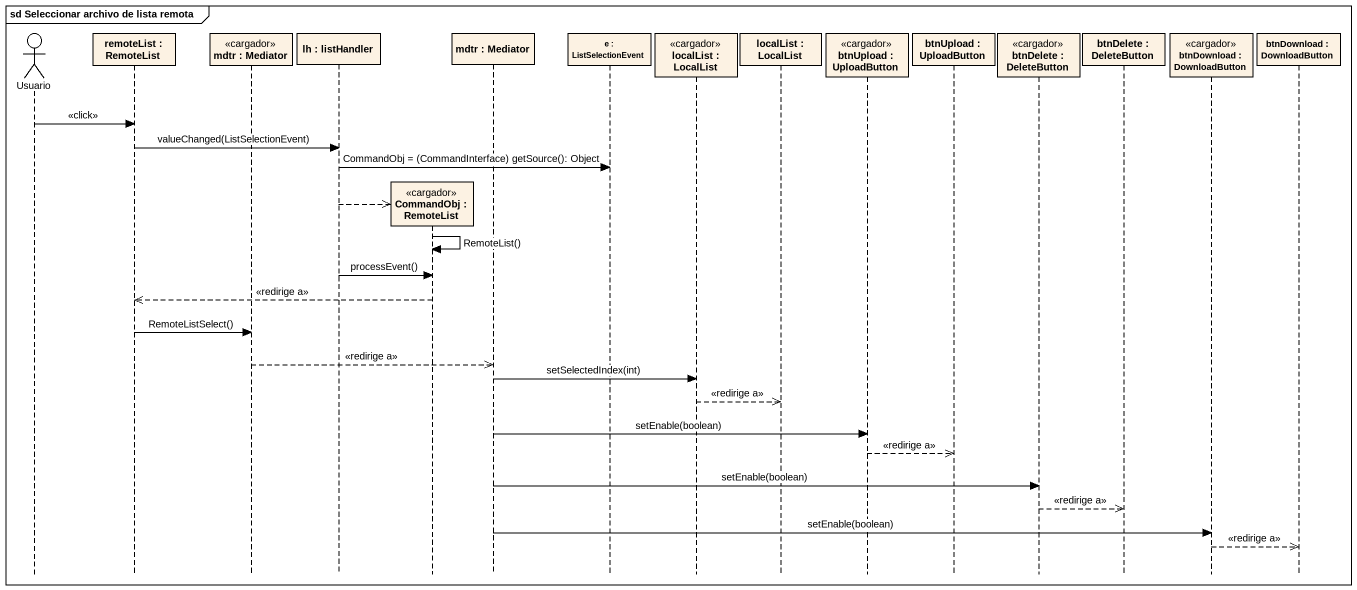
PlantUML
@startuml
mainframe sd Seleccionar archivo de lista remota
hide footbox
actor Usuario
participant "remoteList : RemoteList" as remoteList
participant "mdtr : Mediator" as mdtr <<cargador>>
participant "lh : listHandler" as lh
participant "CommandObj : RemoteList" as CommandObj <<cargador>>
participant "mdtr : Mediator" as mdtr_2
participant "e : ListSelectionEvent" as e
participant "localList : LocalList" as localList <<cargador>>
participant "localList : LocalList" as localList_2
participant "btnUpload : UploadButton" as btnUpload <<cargador>>
participant "btnUpload : UploadButton" as btnUpload_2
participant "btnDelete : DeleteButton" as btnDelete <<cargador>>
participant "btnDelete : DeleteButton" as btnDelete_2
participant "btnDownload : DownloadButton" as btnDownload <<cargador>>
participant "btnDownload : DownloadButton" as btnDownload_2

Usuario -> remoteList : <<click>>
remoteList -> lh : valueChanged(ListSelectionEvent)
lh -> e : CommandObj = (CommandInterface) getSource(): Object
lh -->> CommandObj **
CommandObj -> CommandObj : RemoteList()
lh -> CommandObj : processEvent()
CommandObj -->> remoteList : <<redirige a>>
remoteList -> mdtr : RemoteListSelect()
mdtr -->> mdtr_2 : <<redirige a>>
mdtr_2 -> localList : setSelectedIndex(int)
localList -->> localList_2 : <<redirige a>>
mdtr_2 -> btnUpload : setEnable(boolean)
btnUpload -->> btnUpload_2 : <<redirige a>>
mdtr_2 -> btnDelete : setEnable(boolean)
btnDelete -->> btnDelete_2 : <<redirige a>>
mdtr_2 -> btnDownload : setEnable(boolean)
btnDownload -->> btnDownload_2 : <<redirige a>>
@enduml
